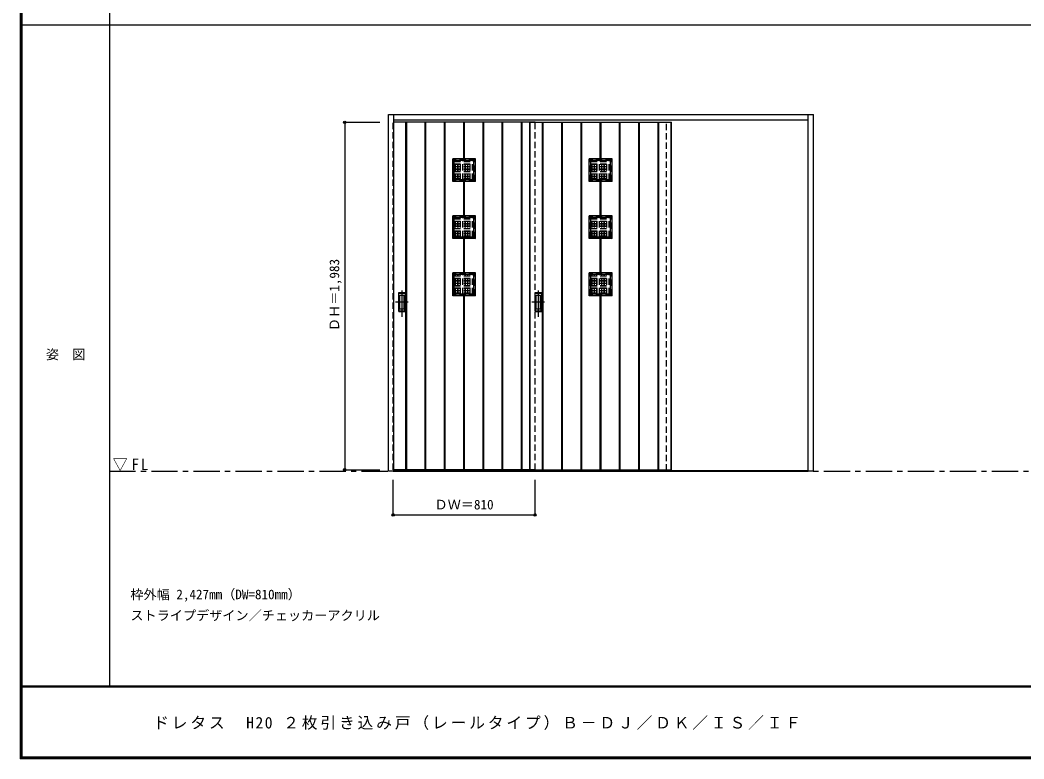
# Model space of a CAD drawing. Units: millimetres, scale not verified. Extents: x -6000 to 5700, y -4307 to 4260.
# Drawn here: x -6000 to -267, y -4205 to 12 of the extents above; entities that cross this region are included whole.
import ezdxf
from ezdxf.enums import TextEntityAlignment as Align

# ---------------------------------------------------------------- set-up
doc = ezdxf.new("R2010")
doc.units = ezdxf.units.MM
doc.header["$LTSCALE"] = 30
doc.header["$PDMODE"] = 32
doc.header["$PDSIZE"] = 15
doc.linetypes.add('CHAIN1', pattern=[8, 5, -1, 1, -1])
doc.linetypes.add('DASHED1', pattern=[1.8, 1.2, -0.6])
for name, color, linetype in [('0-1_通り芯', 7, 'CHAIN1'), ('0-2_扉', 7, 'Continuous'), ('0-3_仕上げ', 3, 'Continuous'), ('0-4_枠', 3, 'Continuous'), ('0-6_引手', 7, 'Continuous'), ('0-A_文字', 7, 'Continuous'), ('0-B_寸法', 4, 'Continuous'), ('0-C_ハッチ', 4, 'Continuous'), ('F-1_枠', 6, 'Continuous'), ('F-A_文字', 7, 'Continuous')]:
    doc.layers.add(name, color=color, linetype=linetype)
doc.styles.add('ＭＳ ゴシック', font='')
doc.styles.get('ＭＳ ゴシック').set_extended_font_data('MS Gothic')

msp = doc.modelspace()

# ---------------------------------------------------------------- linework, layer by layer
at = {"layer": '0-1_通り芯'}
msp.add_line((-5490, -2562.5), (5690, -2562.5), dxfattribs=at)
at = {"layer": '0-2_扉', "color": 4, "linetype": 'DASHED1'}
for p, q in [((-3869.15, -2554.5), (-3869.15, -571.5)), ((-3866.15, -571.5), (-3869.15, -571.5)), ((-3059.15, -2554.5), (-3059.15, -571.5)), ((-2309.15, -2559.5), (-2309.15, -557.5)), ((-2279.15, -2559.5), (-2279.15, -557.5)), ((-3869.15, -2554.5), (-3866.15, -2554.5))]:
    msp.add_line(p, q, dxfattribs=at)
at = {"layer": '0-2_扉', "color": 3}
for p, q in [((-3059.15, -571.5), (-3866.15, -571.5)), ((-3059.15, -571.5), (-3089.15, -571.5)), ((-3089.15, -571.5), (-2279.15, -571.5)), ((-3059.15, -2554.5), (-3866.15, -2554.5)), ((-3059.15, -2554.5), (-3089.15, -2554.5)), ((-3089.15, -2554.5), (-2279.15, -2554.5)), ((-3089.15, -2562.5), (-3059.15, -2562.5))]:
    msp.add_line(p, q, dxfattribs=at)
at = {"layer": '0-3_仕上げ'}
for p, q in [((-3796.15, -2554.5), (-3796.15, -571.5)), ((-3792.15, -2554.5), (-3792.15, -571.5)), ((-3686.15, -2554.5), (-3686.15, -571.5)), ((-3682.15, -2554.5), (-3682.15, -571.5)), ((-3576.15, -2554.5), (-3576.15, -571.5)), ((-3572.15, -2554.5), (-3572.15, -571.5)), ((-3466.15, -779.5), (-3466.15, -571.5)), ((-3462.15, -779.5), (-3462.15, -571.5)), ((-3356.15, -2554.5), (-3356.15, -571.5)), ((-3352.15, -2554.5), (-3352.15, -571.5)), ((-3246.15, -2554.5), (-3246.15, -571.5)), ((-3242.15, -2554.5), (-3242.15, -571.5)), ((-3136.15, -2554.5), (-3136.15, -571.5)), ((-3132.15, -2554.5), (-3132.15, -571.5)), ((-3089.15, -2554.5), (-3089.15, -571.5)), ((-3087.15, -2554.5), (-3087.15, -571.5)), ((-3016.15, -2554.5), (-3016.15, -571.5)), ((-3012.15, -2554.5), (-3012.15, -571.5)), ((-2906.15, -2554.5), (-2906.15, -571.5)), ((-2902.15, -2554.5), (-2902.15, -571.5)), ((-2796.15, -2554.5), (-2796.15, -571.5)), ((-2792.15, -2554.5), (-2792.15, -571.5)), ((-2686.15, -779.5), (-2686.15, -571.5)), ((-2682.15, -779.5), (-2682.15, -571.5)), ((-2576.15, -2554.5), (-2576.15, -571.5)), ((-2572.15, -2554.5), (-2572.15, -571.5)), ((-2466.15, -2554.5), (-2466.15, -571.5)), ((-2462.15, -2554.5), (-2462.15, -571.5)), ((-2356.15, -2554.5), (-2356.15, -571.5)), ((-2352.15, -2554.5), (-2352.15, -571.5)), ((-2281.15, -2554.5), (-2281.15, -571.5)), ((-2279.15, -2554.5), (-2279.15, -571.5)), ((-3399.15, -779.5), (-3529.15, -779.5)), ((-3529.15, -909.5), (-3529.15, -779.5)), ((-3529.15, -779.5), (-3520.15, -788.5)), ((-3408.15, -788.5), (-3520.15, -788.5)), ((-3520.15, -900.5), (-3520.15, -788.5)), ((-3408.15, -788.5), (-3399.15, -779.5)), ((-3408.15, -900.5), (-3408.15, -788.5)), ((-3399.15, -909.5), (-3399.15, -779.5)), ((-2619.15, -779.5), (-2749.15, -779.5)), ((-2749.15, -909.5), (-2749.15, -779.5)), ((-2749.15, -779.5), (-2740.15, -788.5)), ((-2628.15, -788.5), (-2740.15, -788.5)), ((-2740.15, -900.5), (-2740.15, -788.5)), ((-2628.15, -788.5), (-2619.15, -779.5)), ((-2628.15, -900.5), (-2628.15, -788.5)), ((-2619.15, -909.5), (-2619.15, -779.5)), ((-3399.15, -909.5), (-3529.15, -909.5)), ((-3466.15, -1105.5), (-3466.15, -909.5)), ((-3462.15, -1105.5), (-3462.15, -909.5)), ((-3408.15, -900.5), (-3399.15, -909.5)), ((-2619.15, -909.5), (-2749.15, -909.5)), ((-2686.15, -1105.5), (-2686.15, -909.5)), ((-2682.15, -1105.5), (-2682.15, -909.5)), ((-2628.15, -900.5), (-2619.15, -909.5)), ((-3399.15, -1105.5), (-3529.15, -1105.5)), ((-3529.15, -1235.5), (-3529.15, -1105.5)), ((-3529.15, -1105.5), (-3520.15, -1114.5)), ((-3408.15, -1114.5), (-3520.15, -1114.5)), ((-3520.15, -1226.5), (-3520.15, -1114.5)), ((-3408.15, -1114.5), (-3399.15, -1105.5)), ((-3408.15, -1226.5), (-3408.15, -1114.5)), ((-3399.15, -1235.5), (-3399.15, -1105.5)), ((-2619.15, -1105.5), (-2749.15, -1105.5)), ((-2749.15, -1235.5), (-2749.15, -1105.5)), ((-2749.15, -1105.5), (-2740.15, -1114.5)), ((-2628.15, -1114.5), (-2740.15, -1114.5)), ((-2740.15, -1226.5), (-2740.15, -1114.5)), ((-2628.15, -1114.5), (-2619.15, -1105.5)), ((-2628.15, -1226.5), (-2628.15, -1114.5)), ((-2619.15, -1235.5), (-2619.15, -1105.5)), ((-3399.15, -1235.5), (-3529.15, -1235.5)), ((-3466.15, -1431.5), (-3466.15, -1235.5)), ((-3462.15, -1431.5), (-3462.15, -1235.5)), ((-3408.15, -1226.5), (-3399.15, -1235.5)), ((-2619.15, -1235.5), (-2749.15, -1235.5)), ((-2686.15, -1431.5), (-2686.15, -1235.5)), ((-2682.15, -1431.5), (-2682.15, -1235.5)), ((-2628.15, -1226.5), (-2619.15, -1235.5)), ((-3399.15, -1431.5), (-3529.15, -1431.5)), ((-3529.15, -1561.5), (-3529.15, -1431.5)), ((-3529.15, -1431.5), (-3520.15, -1440.5)), ((-3408.15, -1440.5), (-3399.15, -1431.5)), ((-3399.15, -1561.5), (-3399.15, -1431.5)), ((-2619.15, -1431.5), (-2749.15, -1431.5)), ((-2749.15, -1561.5), (-2749.15, -1431.5)), ((-2749.15, -1431.5), (-2740.15, -1440.5)), ((-2628.15, -1440.5), (-2619.15, -1431.5)), ((-2619.15, -1561.5), (-2619.15, -1431.5)), ((-3408.15, -1440.5), (-3520.15, -1440.5)), ((-3520.15, -1552.5), (-3520.15, -1440.5)), ((-3408.15, -1552.5), (-3408.15, -1440.5)), ((-2628.15, -1440.5), (-2740.15, -1440.5)), ((-2740.15, -1552.5), (-2740.15, -1440.5)), ((-2628.15, -1552.5), (-2628.15, -1440.5)), ((-3399.15, -1561.5), (-3529.15, -1561.5)), ((-3466.15, -2554.5), (-3466.15, -1561.5)), ((-3462.15, -2554.5), (-3462.15, -1561.5)), ((-3408.15, -1552.5), (-3399.15, -1561.5)), ((-2619.15, -1561.5), (-2749.15, -1561.5)), ((-2686.15, -2554.5), (-2686.15, -1561.5)), ((-2682.15, -2554.5), (-2682.15, -1561.5)), ((-2628.15, -1552.5), (-2619.15, -1561.5))]:
    msp.add_line(p, q, dxfattribs=at)
at = {"layer": '0-3_仕上げ', "color": 7}
for p, q in [((-3794.15, -2554.5), (-3794.15, -571.5)), ((-3684.15, -2554.5), (-3684.15, -571.5)), ((-3574.15, -2554.5), (-3574.15, -571.5)), ((-3464.15, -779.5), (-3464.15, -571.5)), ((-3354.15, -2554.5), (-3354.15, -571.5)), ((-3244.15, -2554.5), (-3244.15, -571.5)), ((-3134.15, -2554.5), (-3134.15, -571.5)), ((-3014.15, -2554.5), (-3014.15, -571.5)), ((-2904.15, -2554.5), (-2904.15, -571.5)), ((-2794.15, -2554.5), (-2794.15, -571.5)), ((-2684.15, -779.5), (-2684.15, -571.5)), ((-2574.15, -2554.5), (-2574.15, -571.5)), ((-2464.15, -2554.5), (-2464.15, -571.5)), ((-2354.15, -2554.5), (-2354.15, -571.5)), ((-3464.15, -1105.5), (-3464.15, -909.5)), ((-2684.15, -1105.5), (-2684.15, -909.5)), ((-3464.15, -1431.5), (-3464.15, -1235.5)), ((-2684.15, -1431.5), (-2684.15, -1235.5)), ((-3464.15, -2554.5), (-3464.15, -1561.5)), ((-2684.15, -2554.5), (-2684.15, -1561.5))]:
    msp.add_line(p, q, dxfattribs=at)
at = {"layer": '0-3_仕上げ', "linetype": 'DASHED1'}
for p, q in [((-3401.15, -781.5), (-3527.15, -781.5)), ((-3401.15, -907.5), (-3401.15, -781.5)), ((-2621.15, -781.5), (-2747.15, -781.5)), ((-2621.15, -907.5), (-2621.15, -781.5)), ((-3401.15, -1107.5), (-3527.15, -1107.5)), ((-3401.15, -1233.5), (-3401.15, -1107.5)), ((-2621.15, -1107.5), (-2747.15, -1107.5)), ((-2621.15, -1233.5), (-2621.15, -1107.5)), ((-3401.15, -1433.5), (-3527.15, -1433.5)), ((-3401.15, -1559.5), (-3401.15, -1433.5)), ((-2621.15, -1433.5), (-2747.15, -1433.5)), ((-2621.15, -1559.5), (-2621.15, -1433.5))]:
    msp.add_line(p, q, dxfattribs=at)
for points in [[(-3401.15, -907.5), (-3527.15, -907.5), (-3527.15, -781.5)], [(-2621.15, -907.5), (-2747.15, -907.5), (-2747.15, -781.5)], [(-3401.15, -1233.5), (-3527.15, -1233.5), (-3527.15, -1107.5)], [(-2621.15, -1233.5), (-2747.15, -1233.5), (-2747.15, -1107.5)], [(-3401.15, -1559.5), (-3527.15, -1559.5), (-3527.15, -1433.5)], [(-2621.15, -1559.5), (-2747.15, -1559.5), (-2747.15, -1433.5)]]:
    msp.add_lwpolyline(points, dxfattribs=at)
at = {"layer": '0-3_仕上げ'}
for points in [[(-3408.15, -900.5), (-3520.15, -900.5), (-3529.15, -909.5)], [(-2628.15, -900.5), (-2740.15, -900.5), (-2749.15, -909.5)], [(-3408.15, -1226.5), (-3520.15, -1226.5), (-3529.15, -1235.5)], [(-2628.15, -1226.5), (-2740.15, -1226.5), (-2749.15, -1235.5)], [(-3408.15, -1552.5), (-3520.15, -1552.5), (-3529.15, -1561.5)], [(-2628.15, -1552.5), (-2740.15, -1552.5), (-2749.15, -1561.5)]]:
    msp.add_lwpolyline(points, dxfattribs=at)
at = {"layer": '0-4_枠'}
for p, q in [((-3896.15, -527.5), (-1469.15, -527.5)), ((-3866.15, -2562.5), (-3866.15, -527.5)), ((-3866.15, -557.5), (-1499.15, -557.5)), ((-1499.15, -2562.5), (-1499.15, -527.5)), ((-1469.15, -2562.5), (-1469.15, -527.5)), ((-3866.15, -2559.5), (-1499.15, -2559.5)), ((-3866.15, -2562.5), (-1499.15, -2562.5)), ((-1469.15, -2562.5), (-1499.15, -2562.5))]:
    msp.add_line(p, q, dxfattribs=at)
msp.add_lwpolyline([(-3866.15, -2562.5), (-3896.15, -2562.5), (-3896.15, -527.5)], dxfattribs=at)
at = {"layer": '0-6_引手'}
for p, q in [((-3837.15, -1542), (-3799.15, -1542)), ((-3837.15, -1652), (-3837.15, -1542)), ((-3799.15, -1652), (-3799.15, -1542)), ((-3059.15, -1542), (-3021.15, -1542)), ((-3059.15, -1652), (-3059.15, -1542)), ((-3021.15, -1652), (-3021.15, -1542)), ((-3830.65, -1558), (-3805.65, -1558)), ((-3830.65, -1636), (-3830.65, -1558)), ((-3805.65, -1636), (-3805.65, -1558)), ((-3052.65, -1558), (-3027.65, -1558)), ((-3052.65, -1636), (-3052.65, -1558)), ((-3027.65, -1636), (-3027.65, -1558)), ((-3837.15, -1652), (-3799.15, -1652)), ((-3830.65, -1636), (-3805.65, -1636)), ((-3059.15, -1652), (-3021.15, -1652)), ((-3052.65, -1636), (-3027.65, -1636))]:
    msp.add_line(p, q, dxfattribs=at)
at = {"layer": '0-6_引手', "linetype": 'CHAIN1'}
for p, q in [((-3818.15, -1682.23), (-3818.15, -1511.38)), ((-3040.15, -1682.23), (-3040.15, -1511.38)), ((-3856.22, -1597), (-3783.71, -1597)), ((-3078.22, -1597), (-3005.71, -1597))]:
    msp.add_line(p, q, dxfattribs=at)
at = {"layer": '0-6_引手', "linetype": 'DASHED1'}
for p, q in [((-3802.15, -1648), (-3802.15, -1546)), ((-3024.15, -1648), (-3024.15, -1546)), ((-3834.15, -1648), (-3802.15, -1648)), ((-3056.15, -1648), (-3024.15, -1648))]:
    msp.add_line(p, q, dxfattribs=at)
for points in [[(-3834.15, -1648), (-3834.15, -1546), (-3802.15, -1546)], [(-3056.15, -1648), (-3056.15, -1546), (-3024.15, -1546)]]:
    msp.add_lwpolyline(points, dxfattribs=at)
at = {"layer": '0-B_寸法'}
for p, q in [((-4146.15, -571.5), (-3946.15, -571.5)), ((-4146.15, -571.5), (-4146.15, -2554.5)), ((-4146.15, -2554.5), (-3946.15, -2554.5)), ((-3869.15, -2812.5), (-3869.15, -2612.5)), ((-3059.15, -2812.5), (-3059.15, -2612.5)), ((-3869.15, -2812.5), (-3059.15, -2812.5))]:
    msp.add_line(p, q, dxfattribs=at)
at = {"layer": '0-B_寸法', "color": 7}
for p in [(-4146.15, -571.5), (-4146.15, -2554.5), (-3869.15, -2812.5), (-3059.15, -2812.5)]:
    msp.add_point(p, dxfattribs=at)
at = {"layer": '0-C_ハッチ', "linetype": 'DASHED1'}
for p, q in [((-3520.15, -795), (-3408.15, -795)), ((-3520.15, -796), (-3408.15, -796)), ((-3513.65, -900.5), (-3513.65, -788.5)), ((-3512.65, -900.5), (-3512.65, -788.5)), ((-3499.65, -900.5), (-3499.65, -788.5)), ((-3498.65, -900.5), (-3498.65, -788.5)), ((-3485.65, -900.5), (-3485.65, -788.5)), ((-3484.65, -900.5), (-3484.65, -788.5)), ((-3471.65, -900.5), (-3471.65, -788.5)), ((-3470.65, -900.5), (-3470.65, -788.5)), ((-3457.65, -900.5), (-3457.65, -788.5)), ((-3456.65, -900.5), (-3456.65, -788.5)), ((-3443.65, -900.5), (-3443.65, -788.5)), ((-3442.65, -900.5), (-3442.65, -788.5)), ((-3429.65, -900.5), (-3429.65, -788.5)), ((-3428.65, -900.5), (-3428.65, -788.5)), ((-3415.65, -900.5), (-3415.65, -788.5)), ((-3414.65, -900.5), (-3414.65, -788.5)), ((-2740.15, -795), (-2628.15, -795)), ((-2740.15, -796), (-2628.15, -796)), ((-2733.65, -900.5), (-2733.65, -788.5)), ((-2732.65, -900.5), (-2732.65, -788.5)), ((-2719.65, -900.5), (-2719.65, -788.5)), ((-2718.65, -900.5), (-2718.65, -788.5)), ((-2705.65, -900.5), (-2705.65, -788.5)), ((-2704.65, -900.5), (-2704.65, -788.5)), ((-2691.65, -900.5), (-2691.65, -788.5)), ((-2690.65, -900.5), (-2690.65, -788.5)), ((-2677.65, -900.5), (-2677.65, -788.5)), ((-2676.65, -900.5), (-2676.65, -788.5)), ((-2663.65, -900.5), (-2663.65, -788.5)), ((-2662.65, -900.5), (-2662.65, -788.5)), ((-2649.65, -900.5), (-2649.65, -788.5)), ((-2648.65, -900.5), (-2648.65, -788.5)), ((-2635.65, -900.5), (-2635.65, -788.5)), ((-2634.65, -900.5), (-2634.65, -788.5)), ((-3520.15, -809), (-3408.15, -809)), ((-3520.15, -810), (-3408.15, -810)), ((-3520.15, -823), (-3408.15, -823)), ((-3520.15, -824), (-3408.15, -824)), ((-3520.15, -837), (-3408.15, -837)), ((-3520.15, -838), (-3408.15, -838)), ((-3520.15, -851), (-3408.15, -851)), ((-3520.15, -852), (-3408.15, -852)), ((-2740.15, -809), (-2628.15, -809)), ((-2740.15, -810), (-2628.15, -810)), ((-2740.15, -823), (-2628.15, -823)), ((-2740.15, -824), (-2628.15, -824)), ((-2740.15, -837), (-2628.15, -837)), ((-2740.15, -838), (-2628.15, -838)), ((-2740.15, -851), (-2628.15, -851)), ((-2740.15, -852), (-2628.15, -852)), ((-3520.15, -865), (-3408.15, -865)), ((-3520.15, -866), (-3408.15, -866)), ((-3520.15, -879), (-3408.15, -879)), ((-3520.15, -880), (-3408.15, -880)), ((-3520.15, -893), (-3408.15, -893)), ((-3520.15, -894), (-3408.15, -894)), ((-2740.15, -865), (-2628.15, -865)), ((-2740.15, -866), (-2628.15, -866)), ((-2740.15, -879), (-2628.15, -879)), ((-2740.15, -880), (-2628.15, -880)), ((-2740.15, -893), (-2628.15, -893)), ((-2740.15, -894), (-2628.15, -894)), ((-3520.15, -1121), (-3408.15, -1121)), ((-3520.15, -1122), (-3408.15, -1122)), ((-3520.15, -1135), (-3408.15, -1135)), ((-3520.15, -1136), (-3408.15, -1136)), ((-3513.65, -1226.5), (-3513.65, -1114.5)), ((-3512.65, -1226.5), (-3512.65, -1114.5)), ((-3499.65, -1226.5), (-3499.65, -1114.5)), ((-3498.65, -1226.5), (-3498.65, -1114.5)), ((-3485.65, -1226.5), (-3485.65, -1114.5)), ((-3484.65, -1226.5), (-3484.65, -1114.5)), ((-3471.65, -1226.5), (-3471.65, -1114.5)), ((-3470.65, -1226.5), (-3470.65, -1114.5)), ((-3457.65, -1226.5), (-3457.65, -1114.5)), ((-3456.65, -1226.5), (-3456.65, -1114.5)), ((-3443.65, -1226.5), (-3443.65, -1114.5)), ((-3442.65, -1226.5), (-3442.65, -1114.5)), ((-3429.65, -1226.5), (-3429.65, -1114.5)), ((-3428.65, -1226.5), (-3428.65, -1114.5)), ((-3415.65, -1226.5), (-3415.65, -1114.5)), ((-3414.65, -1226.5), (-3414.65, -1114.5)), ((-2740.15, -1121), (-2628.15, -1121)), ((-2740.15, -1122), (-2628.15, -1122)), ((-2740.15, -1135), (-2628.15, -1135)), ((-2740.15, -1136), (-2628.15, -1136)), ((-2733.65, -1226.5), (-2733.65, -1114.5)), ((-2732.65, -1226.5), (-2732.65, -1114.5)), ((-2719.65, -1226.5), (-2719.65, -1114.5)), ((-2718.65, -1226.5), (-2718.65, -1114.5)), ((-2705.65, -1226.5), (-2705.65, -1114.5)), ((-2704.65, -1226.5), (-2704.65, -1114.5)), ((-2691.65, -1226.5), (-2691.65, -1114.5)), ((-2690.65, -1226.5), (-2690.65, -1114.5)), ((-2677.65, -1226.5), (-2677.65, -1114.5)), ((-2676.65, -1226.5), (-2676.65, -1114.5)), ((-2663.65, -1226.5), (-2663.65, -1114.5)), ((-2662.65, -1226.5), (-2662.65, -1114.5)), ((-2649.65, -1226.5), (-2649.65, -1114.5)), ((-2648.65, -1226.5), (-2648.65, -1114.5)), ((-2635.65, -1226.5), (-2635.65, -1114.5)), ((-2634.65, -1226.5), (-2634.65, -1114.5)), ((-3520.15, -1149), (-3408.15, -1149)), ((-3520.15, -1150), (-3408.15, -1150)), ((-3520.15, -1163), (-3408.15, -1163)), ((-3520.15, -1164), (-3408.15, -1164)), ((-3520.15, -1177), (-3408.15, -1177)), ((-3520.15, -1178), (-3408.15, -1178)), ((-3520.15, -1191), (-3408.15, -1191)), ((-3520.15, -1192), (-3408.15, -1192)), ((-2740.15, -1149), (-2628.15, -1149)), ((-2740.15, -1150), (-2628.15, -1150)), ((-2740.15, -1163), (-2628.15, -1163)), ((-2740.15, -1164), (-2628.15, -1164)), ((-2740.15, -1177), (-2628.15, -1177)), ((-2740.15, -1178), (-2628.15, -1178)), ((-2740.15, -1191), (-2628.15, -1191)), ((-2740.15, -1192), (-2628.15, -1192)), ((-3520.15, -1205), (-3408.15, -1205)), ((-3520.15, -1206), (-3408.15, -1206)), ((-3520.15, -1219), (-3408.15, -1219)), ((-3520.15, -1220), (-3408.15, -1220)), ((-2740.15, -1205), (-2628.15, -1205)), ((-2740.15, -1206), (-2628.15, -1206)), ((-2740.15, -1219), (-2628.15, -1219)), ((-2740.15, -1220), (-2628.15, -1220)), ((-3520.15, -1447), (-3408.15, -1447)), ((-3520.15, -1448), (-3408.15, -1448)), ((-3520.15, -1461), (-3408.15, -1461)), ((-3520.15, -1462), (-3408.15, -1462)), ((-3520.15, -1475), (-3408.15, -1475)), ((-3520.15, -1476), (-3408.15, -1476)), ((-3520.15, -1489), (-3408.15, -1489)), ((-3520.15, -1490), (-3408.15, -1490)), ((-3513.65, -1552.5), (-3513.65, -1440.5)), ((-3512.65, -1552.5), (-3512.65, -1440.5)), ((-3499.65, -1552.5), (-3499.65, -1440.5)), ((-3498.65, -1552.5), (-3498.65, -1440.5)), ((-3485.65, -1552.5), (-3485.65, -1440.5)), ((-3484.65, -1552.5), (-3484.65, -1440.5)), ((-3471.65, -1552.5), (-3471.65, -1440.5)), ((-3470.65, -1552.5), (-3470.65, -1440.5)), ((-3457.65, -1552.5), (-3457.65, -1440.5)), ((-3456.65, -1552.5), (-3456.65, -1440.5)), ((-3443.65, -1552.5), (-3443.65, -1440.5)), ((-3442.65, -1552.5), (-3442.65, -1440.5)), ((-3429.65, -1552.5), (-3429.65, -1440.5)), ((-3428.65, -1552.5), (-3428.65, -1440.5)), ((-3415.65, -1552.5), (-3415.65, -1440.5)), ((-3414.65, -1552.5), (-3414.65, -1440.5)), ((-2740.15, -1447), (-2628.15, -1447)), ((-2740.15, -1448), (-2628.15, -1448)), ((-2740.15, -1461), (-2628.15, -1461)), ((-2740.15, -1462), (-2628.15, -1462)), ((-2740.15, -1475), (-2628.15, -1475)), ((-2740.15, -1476), (-2628.15, -1476)), ((-2740.15, -1489), (-2628.15, -1489)), ((-2740.15, -1490), (-2628.15, -1490)), ((-2733.65, -1552.5), (-2733.65, -1440.5)), ((-2732.65, -1552.5), (-2732.65, -1440.5)), ((-2719.65, -1552.5), (-2719.65, -1440.5)), ((-2718.65, -1552.5), (-2718.65, -1440.5)), ((-2705.65, -1552.5), (-2705.65, -1440.5)), ((-2704.65, -1552.5), (-2704.65, -1440.5)), ((-2691.65, -1552.5), (-2691.65, -1440.5)), ((-2690.65, -1552.5), (-2690.65, -1440.5)), ((-2677.65, -1552.5), (-2677.65, -1440.5)), ((-2676.65, -1552.5), (-2676.65, -1440.5)), ((-2663.65, -1552.5), (-2663.65, -1440.5)), ((-2662.65, -1552.5), (-2662.65, -1440.5)), ((-2649.65, -1552.5), (-2649.65, -1440.5)), ((-2648.65, -1552.5), (-2648.65, -1440.5)), ((-2635.65, -1552.5), (-2635.65, -1440.5)), ((-2634.65, -1552.5), (-2634.65, -1440.5)), ((-3520.15, -1503), (-3408.15, -1503)), ((-3520.15, -1504), (-3408.15, -1504)), ((-3520.15, -1517), (-3408.15, -1517)), ((-3520.15, -1518), (-3408.15, -1518)), ((-3520.15, -1531), (-3408.15, -1531)), ((-3520.15, -1532), (-3408.15, -1532)), ((-3520.15, -1545), (-3408.15, -1545)), ((-3520.15, -1546), (-3408.15, -1546)), ((-2740.15, -1503), (-2628.15, -1503)), ((-2740.15, -1504), (-2628.15, -1504)), ((-2740.15, -1517), (-2628.15, -1517)), ((-2740.15, -1518), (-2628.15, -1518)), ((-2740.15, -1531), (-2628.15, -1531)), ((-2740.15, -1532), (-2628.15, -1532)), ((-2740.15, -1545), (-2628.15, -1545)), ((-2740.15, -1546), (-2628.15, -1546))]:
    msp.add_line(p, q, dxfattribs=at)
at = {"layer": 'F-1_枠'}
for p, q in [((-6000, 4175), (-6000, -4205)), ((-5995, 4175), (-5995, -4205)), ((-5990, 4175), (-5990, -4205)), ((-5490, 4175), (-5490, -3790)), ((-6000, -15.5), (5700, -15.5)), ((5700, -3790), (-6000, -3790)), ((5700, -3795), (-6000, -3795)), ((5700, -4195), (-6000, -4195)), ((5700, -4200), (-6000, -4200)), ((5700, -4205), (-6000, -4205))]:
    msp.add_line(p, q, dxfattribs=at)

# ---------------------------------------------------------------- texts
at = {"layer": '0-A_文字', "style": 'ＭＳ ゴシック'}
for s, p in [('枠外幅 2,427mm（DW=810mm）', (-5370, -3310)), ('ストライプデザイン／チェッカーアクリル', (-5370, -3430))]:
    msp.add_text(s, height=54.99, dxfattribs=at).set_placement(p, align=Align.BOTTOM_LEFT)
at = {"layer": '0-A_文字', "insert": (-5471.25, -2562.5), "char_height": 65.98, "attachment_point": 7, "style": 'ＭＳ ゴシック'}
msp.add_mtext('\\T1.26;\\W0.95;▽FL', dxfattribs=at)
at = {"layer": '0-B_寸法', "color": 7, "style": 'ＭＳ ゴシック'}
msp.add_text('ＤＨ＝1,983', height=54.99, rotation=90, dxfattribs=at).set_placement((-4161.15, -1763.25), align=Align.BOTTOM_LEFT)
msp.add_text('ＤＷ＝810', height=54.99, dxfattribs=at).set_placement((-3632.9, -2797.5), align=Align.BOTTOM_LEFT)
at = {"layer": 'F-A_文字', "style": 'ＭＳ ゴシック'}
msp.add_text('姿\u3000図', height=54.99, dxfattribs=at).set_placement((-5852.5, -1940.25), align=Align.BOTTOM_LEFT)
at = {"layer": 'F-A_文字', "insert": (-5240, -4040), "char_height": 65.98, "attachment_point": 7, "style": 'ＭＳ ゴシック'}
msp.add_mtext('\\T1.18;ドレタス\u3000H20\\~２枚引き込み戸（レールタイプ）Ｂ－ＤＪ／ＤＫ／ＩＳ／ＩＦ', dxfattribs=at)

doc.saveas('drawing.dxf')
